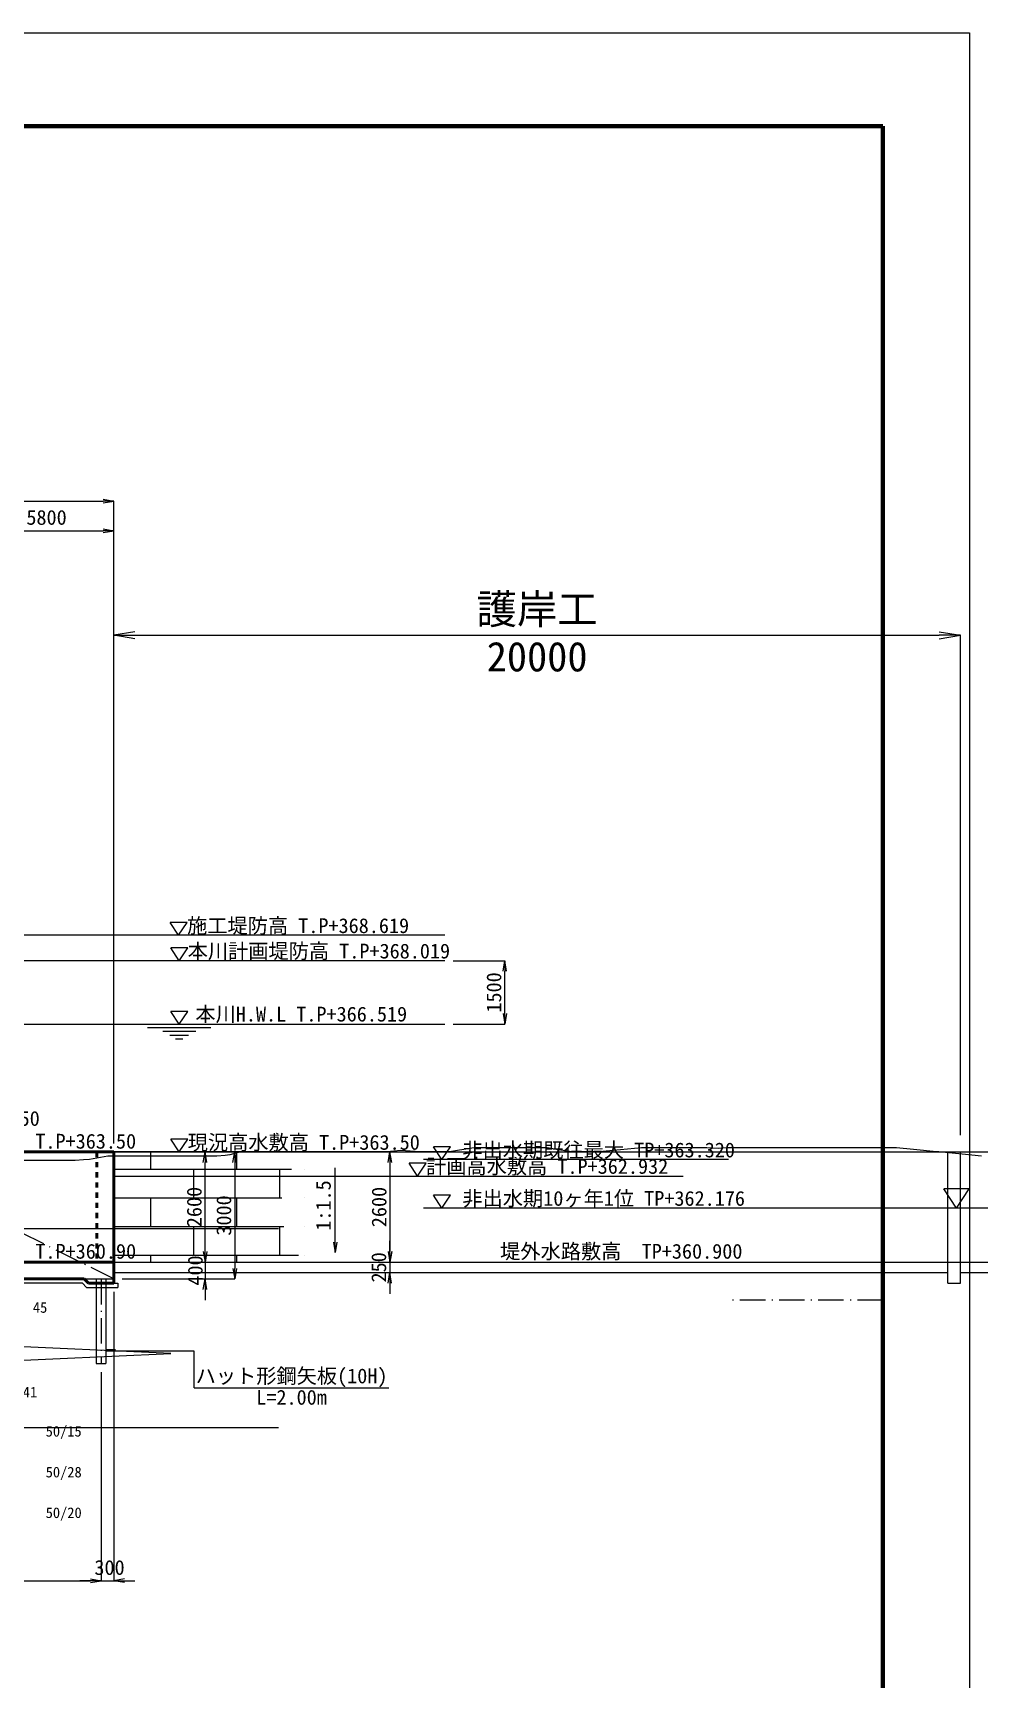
# Model space of a CAD drawing. Header units: millimetres. Extents: x 432273 to 1023813, y -32657 to 705940.
# Drawn here: x 777110 to 799458, y -12146 to 26743 of the extents above; entities that cross this region are included whole.
import ezdxf
from ezdxf.enums import TextEntityAlignment as Align

# ---------------------------------------------------------------- set-up
doc = ezdxf.new("R2010")
doc.units = ezdxf.units.MM
doc.header["$LTSCALE"] = 100
doc.header["$PDSIZE"] = 300
for name, pattern in [('56301', [0.5, 0.25, -0.25]), ('PS_SOLID', [0]), ('SXF_一点短鎖線', [9.25, 6, -1.5, 0.25, -1.5]), ('SXF_跳び破線', [12, 6, -6])]:
    doc.linetypes.add(name, pattern=pattern)
doc.layers.get('Defpoints').update_dxf_attribs({"color": 153})
for name, color, linetype, lineweight in [('D-BGD', 7, 'Continuous', 13), ('D-BGD-BRG', 8, 'Continuous', 9), ('D-BMK', 2, 'SXF_一点短鎖線', 13), ('D-BYP-STR1', 2, 'Continuous', 13), ('D-BYP-STR3', 3, 'Continuous', 25), ('D-BYP-STR4', 6, 'Continuous', 25), ('D-BYP-STR6', 2, 'SXF_一点短鎖線', 13), ('D-BYP-STR7', 2, 'Continuous', 13), ('D-STR', 1, 'Continuous', 50), ('D-STR-DIM', 7, 'Continuous', 13), ('D-STR-HTXT', 7, 'Continuous', 13), ('D-STR-TXT', 7, 'Continuous', 13), ('D-TTL', 2, 'Continuous', 140)]:
    doc.layers.add(name, color=color, linetype=linetype, lineweight=lineweight)
doc.layers.add('D-WORK2', color=11, linetype='Continuous', plot=False)
doc.layers.add('D-WORK_1', color=11, linetype='Continuous', plot=False)
doc.layers.add('地層線', color=7, linetype='Continuous')
doc.styles.add('MS ゴシック', font='MS Gothic.ttf')
doc.styles.add('ＭＳ ゴシック', font='MS Gothic.ttf')
doc.dimstyles.new('DIM-100-F', dxfattribs={"dimscale": 100, "dimtxt": 3.5, "dimasz": 2.5, "dimexe": 0, "dimexo": 2, "dimgap": 0.8, "dimtad": 1, "dimdec": 0, "dimzin": 0, "dimdsep": 46, "dimtxsty": 'MS ゴシック', "dimblk": 'OPEN', "dimcen": 0.1, "dimclrd": 256, "dimclre": 256, "dimclrt": 256, "dimaunit": 1, "dimadec": 4, "dimazin": 0, "dimtfac": 1, "dimtdec": 0, "dimtmove": 2, "dimatfit": 3, "dimldrblk": 'OPEN', "dimfxl": 1, "dimtolj": 1, "dimtzin": 0, "dimlwd": -1, "dimlwe": -1, "dimarcsym": 2})
doc.dimstyles.new('DIM-200', dxfattribs={"dimscale": 200, "dimtxt": 3.5, "dimasz": 2.5, "dimexe": 0, "dimexo": 2, "dimgap": 0.8, "dimtad": 1, "dimdec": 0, "dimzin": 0, "dimdsep": 46, "dimtxsty": 'MS ゴシック', "dimblk": 'OPEN', "dimcen": 0.1, "dimaunit": 1, "dimadec": 4, "dimazin": 0, "dimtfac": 1, "dimtdec": 0, "dimtmove": 0, "dimatfit": 3, "dimldrblk": 'OPEN', "dimfxl": 1, "dimtolj": 1, "dimtzin": 0, "dimlwd": -1, "dimlwe": -1, "dimarcsym": 2})

# ---------------------------------------------------------------- blocks, each defined once
blk = doc.blocks.new('_Open')
at = {"color": 0, "linetype": 'ByBlock', "lineweight": -2}
for p, q in [((-1, 0.167), (0, 0)), ((-1, -0.167), (0, 0)), ((0, 0), (-1, 0))]:
    blk.add_line(p, q, dxfattribs=at)
blk = doc.blocks.new('*D57')
at = {"layer": 'D-STR-DIM', "ltscale": 0.2, "transparency": 16777216}
for p, q in [((773219, -3294), (773219, -9822)), ((778719, -4894), (778719, -9822)), ((773469, -9822), (778469, -9822))]:
    blk.add_line(p, q, dxfattribs=at)
at = {"layer": 'Defpoints', "color": 0, "ltscale": 0.2, "transparency": 16777216}
for p in [(773219, -3094), (778719, -4694), (778719, -9822)]:
    blk.add_point(p, dxfattribs=at)
at = {"layer": 'D-STR-DIM', "ltscale": 0.2, "transparency": 16777216, "xscale": 250, "yscale": 250, "zscale": 250, "rotation": 180}
blk.add_blockref('_Open', (773219, -9822), dxfattribs=at)
at = {"layer": 'D-STR-DIM', "ltscale": 0.2, "transparency": 16777216, "xscale": 250, "yscale": 250, "zscale": 250}
blk.add_blockref('_Open', (778719, -9822), dxfattribs=at)
at = {"layer": 'D-STR-DIM', "ltscale": 0.2, "transparency": 16777216, "insert": (775969, -9567), "char_height": 350, "attachment_point": 5, "style": 'MS ゴシック'}
blk.add_mtext('\\A1;5500', dxfattribs=at)
blk = doc.blocks.new('*D239')
at = {"layer": 'D-STR-DIM', "ltscale": 0.2, "transparency": 16777216}
for p, q in [((779019, -2994), (779019, -9822)), ((778719, -4894), (778719, -9822)), ((778469, -9822), (778219, -9822)), ((778719, -9822), (779019, -9822)), ((779269, -9822), (779519, -9822))]:
    blk.add_line(p, q, dxfattribs=at)
at = {"layer": 'Defpoints', "color": 0, "ltscale": 0.2, "transparency": 16777216}
for p in [(779019, -2794), (778719, -4694), (779019, -9822)]:
    blk.add_point(p, dxfattribs=at)
at = {"layer": 'D-STR-DIM', "ltscale": 0.2, "transparency": 16777216, "xscale": 250, "yscale": 250, "zscale": 250}
blk.add_blockref('_Open', (778719, -9822), dxfattribs=at)
at = {"layer": 'D-STR-DIM', "ltscale": 0.2, "transparency": 16777216, "xscale": 250, "yscale": 250, "zscale": 250, "rotation": 180}
blk.add_blockref('_Open', (779019, -9822), dxfattribs=at)
at = {"layer": 'D-STR-DIM', "ltscale": 0.2, "transparency": 16777216, "insert": (778919, -9513), "char_height": 350, "attachment_point": 5, "style": 'MS ゴシック'}
blk.add_mtext('\\A1;300', dxfattribs=at)
blk = doc.blocks.new('*D64')
at = {"layer": 'D-STR-DIM', "ltscale": 0.2, "transparency": 16777216}
for p, q in [((779219, 306), (781176, 306)), ((781176, -2044), (781176, 56)), ((779219, -2294), (781176, -2294))]:
    blk.add_line(p, q, dxfattribs=at)
at = {"layer": 'Defpoints', "color": 0, "ltscale": 0.2, "transparency": 16777216}
for p in [(779019, 306), (781176, 306), (779019, -2294)]:
    blk.add_point(p, dxfattribs=at)
at = {"layer": 'D-STR-DIM', "ltscale": 0.2, "transparency": 16777216, "xscale": 250, "yscale": 250, "zscale": 250}
for p, rotation in [((781176, 306), 90), ((781176, -2294), 270)]:
    blk.add_blockref('_Open', p, dxfattribs=dict(at, rotation=rotation))
at = {"layer": 'D-STR-DIM', "ltscale": 0.2, "transparency": 16777216, "insert": (780921, -994), "char_height": 350, "attachment_point": 5, "rotation": 90, "style": 'MS ゴシック'}
blk.add_mtext('\\A1;2600', dxfattribs=at)
blk = doc.blocks.new('*D65')
at = {"layer": 'D-STR-DIM', "ltscale": 0.2, "transparency": 16777216}
for p, q in [((781176, -2044), (781176, -1794)), ((779219, -2294), (781176, -2294)), ((781176, -2294), (781176, -2694)), ((779219, -2694), (781176, -2694)), ((781176, -2944), (781176, -3194))]:
    blk.add_line(p, q, dxfattribs=at)
at = {"layer": 'Defpoints', "color": 0, "ltscale": 0.2, "transparency": 16777216}
for p in [(779019, -2294), (779019, -2694), (781176, -2694)]:
    blk.add_point(p, dxfattribs=at)
at = {"layer": 'D-STR-DIM', "ltscale": 0.2, "transparency": 16777216, "xscale": 250, "yscale": 250, "zscale": 250}
for p, rotation in [((781176, -2294), 270), ((781176, -2694), 90)]:
    blk.add_blockref('_Open', p, dxfattribs=dict(at, rotation=rotation))
at = {"layer": 'D-STR-DIM', "ltscale": 0.2, "transparency": 16777216, "insert": (780946, -2494), "char_height": 350, "attachment_point": 5, "rotation": 90, "style": 'MS ゴシック'}
blk.add_mtext('\\A1;400', dxfattribs=at)
blk = doc.blocks.new('*D257')
at = {"layer": 'D-STR-DIM', "ltscale": 0.2, "transparency": 16777216}
for p, q in [((773219, 506), (773219, 14984)), ((773469, 14984), (778769, 14984)), ((779019, 506), (779019, 14984))]:
    blk.add_line(p, q, dxfattribs=at)
at = {"layer": 'Defpoints', "color": 0, "ltscale": 0.2, "transparency": 16777216}
for p in [(779019, 14984), (773219, 306), (779019, 306)]:
    blk.add_point(p, dxfattribs=at)
at = {"layer": 'D-STR-DIM', "ltscale": 0.2, "transparency": 16777216, "xscale": 250, "yscale": 250, "zscale": 250, "rotation": 180}
blk.add_blockref('_Open', (773219, 14984), dxfattribs=at)
at = {"layer": 'D-STR-DIM', "ltscale": 0.2, "transparency": 16777216, "xscale": 250, "yscale": 250, "zscale": 250}
blk.add_blockref('_Open', (779019, 14984), dxfattribs=at)
at = {"layer": 'D-STR-DIM', "ltscale": 0.2, "transparency": 16777216, "insert": (776119, 15277), "char_height": 350, "attachment_point": 5, "style": 'MS ゴシック'}
blk.add_mtext('\\A1;川表翼壁工 5800', dxfattribs=at)
blk = doc.blocks.new('*D95')
at = {"layer": 'D-STR-DIM', "ltscale": 0.2, "transparency": 16777216}
for p, q in [((763981, 5425), (763981, 15684)), ((764231, 15684), (778769, 15684)), ((779019, 506), (779019, 15684))]:
    blk.add_line(p, q, dxfattribs=at)
at = {"layer": 'Defpoints', "color": 0, "ltscale": 0.2, "transparency": 16777216}
for p in [(779019, 15684), (763981, 5225), (779019, 306)]:
    blk.add_point(p, dxfattribs=at)
at = {"layer": 'D-STR-DIM', "ltscale": 0.2, "transparency": 16777216, "xscale": 250, "yscale": 250, "zscale": 250, "rotation": 180}
blk.add_blockref('_Open', (763981, 15684), dxfattribs=at)
at = {"layer": 'D-STR-DIM', "ltscale": 0.2, "transparency": 16777216, "xscale": 250, "yscale": 250, "zscale": 250}
blk.add_blockref('_Open', (779019, 15684), dxfattribs=at)
at = {"layer": 'D-STR-DIM', "ltscale": 0.2, "transparency": 16777216, "insert": (771500, 15939), "char_height": 350, "attachment_point": 5, "style": 'MS ゴシック'}
blk.add_mtext('\\A1;15038', dxfattribs=at)
blk = doc.blocks.new('*D258')
at = {"layer": 'D-WORK2', "ltscale": 0.2, "transparency": 16777216}
for p, q in [((784268, 306), (785543, 306)), ((785543, 56), (785543, -2044)), ((784268, -2294), (785543, -2294))]:
    blk.add_line(p, q, dxfattribs=at)
at = {"layer": 'Defpoints', "color": 0, "ltscale": 0.2, "transparency": 16777216}
for p in [(784068, 306), (784068, -2294), (785543, -2294)]:
    blk.add_point(p, dxfattribs=at)
at = {"layer": 'D-WORK2', "ltscale": 0.2, "transparency": 16777216, "xscale": 250, "yscale": 250, "zscale": 250}
for p, rotation in [((785543, 306), 90), ((785543, -2294), 270)]:
    blk.add_blockref('_Open', p, dxfattribs=dict(at, rotation=rotation))
at = {"layer": 'D-WORK2', "ltscale": 0.2, "transparency": 16777216, "insert": (785288, -994), "char_height": 350, "attachment_point": 5, "rotation": 90, "style": 'MS ゴシック'}
blk.add_mtext('\\A1;2600', dxfattribs=at)
blk = doc.blocks.new('*D109')
at = {"layer": 'D-WORK2', "ltscale": 0.2, "transparency": 16777216}
for p, q in [((785541, -2044), (785541, -1794)), ((784266, -2294), (785541, -2294)), ((785541, -2294), (785541, -2544)), ((784266, -2544), (785541, -2544)), ((785541, -2794), (785541, -3044))]:
    blk.add_line(p, q, dxfattribs=at)
at = {"layer": 'Defpoints', "color": 0, "ltscale": 0.2, "transparency": 16777216}
for p in [(784066, -2294), (784066, -2544), (785541, -2544)]:
    blk.add_point(p, dxfattribs=at)
at = {"layer": 'D-WORK2', "ltscale": 0.2, "transparency": 16777216, "xscale": 250, "yscale": 250, "zscale": 250}
for p, rotation in [((785541, -2294), 270), ((785541, -2544), 90)]:
    blk.add_blockref('_Open', p, dxfattribs=dict(at, rotation=rotation))
at = {"layer": 'D-WORK2', "ltscale": 0.2, "transparency": 16777216, "insert": (785281, -2419), "char_height": 350, "attachment_point": 5, "rotation": 90, "style": 'MS ゴシック'}
blk.add_mtext('\\A1;250', dxfattribs=at)
blk = doc.blocks.new('*D147')
at = {"layer": 'D-STR-DIM', "ltscale": 1500, "transparency": 16777216}
for p, q in [((779219, 306), (781876, 306)), ((781876, 56), (781876, -2444)), ((779219, -2694), (781876, -2694))]:
    blk.add_line(p, q, dxfattribs=at)
at = {"layer": 'Defpoints', "color": 0, "ltscale": 1500, "transparency": 16777216}
for p in [(779019, 306), (779019, -2694), (781876, -2694)]:
    blk.add_point(p, dxfattribs=at)
at = {"layer": 'D-STR-DIM', "ltscale": 1500, "transparency": 16777216, "xscale": 250, "yscale": 250, "zscale": 250}
for p, rotation in [((781876, 306), 90), ((781876, -2694), 270)]:
    blk.add_blockref('_Open', p, dxfattribs=dict(at, rotation=rotation))
at = {"layer": 'D-STR-DIM', "ltscale": 1500, "transparency": 16777216, "insert": (781621, -1194), "char_height": 350, "attachment_point": 5, "rotation": 90, "style": 'MS ゴシック'}
blk.add_mtext('\\A1;3000', dxfattribs=at)
blk = doc.blocks.new('*D308')
at = {"layer": 'D-STR-DIM', "ltscale": 0.2, "transparency": 16777216}
for p, q in [((787036, 4825), (788255, 4825)), ((788255, 3575), (788255, 4575)), ((787036, 3325), (788255, 3325))]:
    blk.add_line(p, q, dxfattribs=at)
at = {"layer": 'Defpoints', "color": 0, "ltscale": 0.2, "transparency": 16777216}
for p in [(786836, 4825), (788255, 4825), (786836, 3325)]:
    blk.add_point(p, dxfattribs=at)
at = {"layer": 'D-STR-DIM', "ltscale": 0.2, "transparency": 16777216, "xscale": 250, "yscale": 250, "zscale": 250}
for p, rotation in [((788255, 4825), 90), ((788255, 3325), 270)]:
    blk.add_blockref('_Open', p, dxfattribs=dict(at, rotation=rotation))
at = {"layer": 'D-STR-DIM', "ltscale": 0.2, "transparency": 16777216, "insert": (788000, 4075), "char_height": 350, "attachment_point": 5, "rotation": 90, "style": 'MS ゴシック'}
blk.add_mtext('\\A1;1500', dxfattribs=at)
blk = doc.blocks.new('*D222')
at = {"layer": 'D-WORK_1', "color": 0, "transparency": 16777216}
for p, q in [((779019, 706), (779019, 12514)), ((779519, 12514), (798519, 12514)), ((799019, 706), (799019, 12514))]:
    blk.add_line(p, q, dxfattribs=at)
at = {"layer": 'Defpoints', "color": 0, "transparency": 16777216}
for p in [(799019, 12514), (779019, 306), (799019, 306)]:
    blk.add_point(p, dxfattribs=at)
at = {"layer": 'D-WORK_1', "color": 0, "transparency": 16777216, "xscale": 500, "yscale": 500, "zscale": 500, "rotation": 180}
blk.add_blockref('_Open', (779019, 12514), dxfattribs=at)
at = {"layer": 'D-WORK_1', "color": 0, "transparency": 16777216, "xscale": 500, "yscale": 500, "zscale": 500}
blk.add_blockref('_Open', (799019, 12514), dxfattribs=at)
at = {"layer": 'D-WORK_1', "color": 0, "transparency": 16777216, "char_height": 700, "attachment_point": 5, "style": 'MS ゴシック'}
for s, insert in [('\\A1;{\\C256;護岸工', (789019, 13091)), ('\\A1;20000}', (789019, 12004))]:
    blk.add_mtext(s, dxfattribs=dict(at, insert=insert))

msp = doc.modelspace()

# ---------------------------------------------------------------- hatches: boundary and pattern name
at = {"layer": 'D-BYP-STR1', "ltscale": 0.01}
h = msp.add_hatch(dxfattribs=at)
h.set_pattern_fill('AR-BRSTD', color=256, scale=10, angle=180)
h.set_pattern_definition([(180, (73767.6, 617704.76), (-8e-14, -677.418), []), (270, (73767.6, 617704.8), (1016, -677.418), [677.418, -677.418])])
edge = h.paths.add_edge_path()
edge.add_line((779018.9, -2293.9), (783535.1, -2293.9))
edge.add_arc((784775.4, -993.9), 1796.7, 133.65213, 226.34787, ccw=False)
edge.add_line((783535.1, 306.1), (779018.9, 306.1))
edge.add_line((779018.9, 306.1), (779018.9, -2293.9))

# ---------------------------------------------------------------- linework, layer by layer
at = {"layer": 'D-BGD', "linetype": 'Continuous', "lineweight": 13}
msp.add_lwpolyline([(799514.4, 206.1), (799062, 251.2), (798510.9, 306.1), (798485.3, 306.1), (798450.7, 312.1), (797908.6, 366.1), (797507.5, 406.1), (797396, 406.1), (797331.9, 406.1), (797029.8, 406.1), (796755.2, 406.1), (796663.6, 406.1), (796504.1, 406.1), (796178.5, 406.1), (795738.4, 406.1), (795601.8, 406.1), (795564.9, 406.1), (795500.7, 406.1), (795198.7, 406.1), (795025.1, 406.1), (794497.3, 406.1), (794448.4, 401.2), (794382.3, 406.1), (793871.7, 406.1), (793493.9, 406.1), (793295, 386.3), (793026.2, 406.1), (792718.3, 406.1), (792490.5, 406.1), (792141.6, 406.1), (791670.1, 406.1), (791564.9, 406.1), (791487.1, 406.1), (790988.2, 356.4), (790483.7, 306.1), (790411.5, 306.1), (790314, 306.1), (789834.8, 306.1), (789480.3, 367.6), (789258.1, 406.1), (788957.8, 406.1), (788681.4, 406.1), (788476.9, 406.1), (788104.7, 406.1), (787601.7, 406.1), (787528, 406.1), (787473.5, 396.7), (786951.3, 306.1), (786470.1, 306.1), (786374.6, 306.1), (786245.6, 306.1), (785797.9, 339.1), (785466.7, 306.1), (785221.2, 306.1), (784889.5, 306.1), (784644.5, 306.1), (784463.3, 306.1), (784067.8, 306.1), (783845.9, 306.1), (783491.1, 306.1), (783459.9, 306.1), (782914.4, 306.1), (782456.5, 306.1), (782381.1, 306.1), (782337.7, 306.1), (782014.9, 306.1), (781761, 236.8), (781648.6, 225.6), (781453.1, 206.1), (781184.3, 206.1), (780821.1, 206.1), (780607.6, 206.1), (780449.7, 206.1), (780030.9, 206.1), (779465, 206.1), (779454.2, 206.1), (779446.3, 206.1), (778877.5, 206.1), (778442.9, 130.8), (778300.8, 120.3), (778108.8, 106.1), (777724.1, 106.1), (777439.5, 106.1), (777147.4, 106.1), (776752.7, 106.1)], dxfattribs=at)
at = {"layer": 'D-BMK', "linetype": 'SXF_一点短鎖線'}
for p, q in [((778718.9, -2693.9), (778718.9, -4693.9)), ((797184.4, -3193.9), (793507.6, -3193.9))]:
    msp.add_line(p, q, dxfattribs=at)
at = {"layer": 'D-BYP-STR3', "ltscale": 0.01}
for p, q in [((779018.9, 306.1), (819318.9, 306.1)), ((798718.9, -2793.9), (798718.9, 306.1)), ((799018.9, -2793.9), (799018.9, 306.1)), ((779018.9, -2293.9), (819318.9, -2293.9)), ((779018.9, -2543.9), (798718.9, -2543.9)), ((799018.9, -2543.9), (813718.9, -2543.9)), ((798718.9, -2793.9), (799018.9, -2793.9))]:
    msp.add_line(p, q, dxfattribs=at)
at = {"layer": 'D-BYP-STR4'}
for p, q in [((778603.9, -2693.9), (778603.9, -4693.9)), ((778603.9, -2693.9), (778833.9, -2693.9)), ((778833.9, -2693.9), (778833.9, -4693.9)), ((778603.9, -4693.9), (778833.9, -4693.9))]:
    msp.add_line(p, q, dxfattribs=at)
at = {"layer": 'D-BYP-STR6', "linetype": 'SXF_一点短鎖線'}
msp.add_lwpolyline([(779018.9, -2693.9), (771220.9, 1205.1), (763980.9, 4825.1), (756980.9, 4825.1), (731010.6, -2193.9)], dxfattribs=at)
at = {"layer": 'D-BYP-STR7'}
for p, q in [((778277.5, -2793.9), (773218.9, -2793.9)), ((778277.5, -2793.9), (778377.5, -2893.9)), ((778377.5, -2893.9), (779118.9, -2893.9)), ((779018.9, -2793.9), (779118.9, -2793.9)), ((779118.9, -2793.9), (779118.9, -2893.9))]:
    msp.add_line(p, q, dxfattribs=at)
at = {"layer": 'D-STR'}
for p, q in [((773018.9, 306.1), (779018.9, 306.1)), ((779018.9, 306.1), (779018.9, -2793.9)), ((779018.9, -2293.9), (772318.9, -2293.9)), ((778318.9, -2693.9), (773218.9, -2693.9)), ((778318.9, -2693.9), (778418.9, -2793.9)), ((778418.9, -2793.9), (779018.9, -2793.9))]:
    msp.add_line(p, q, dxfattribs=at)
at = {"layer": 'D-STR', "linetype": 'SXF_跳び破線', "ltscale": 0.2}
msp.add_line((778618.9, 306.1), (778618.9, -2293.9), dxfattribs=at)
at = {"layer": 'D-STR-HTXT', "linetype": 'Continuous'}
for p, q in [((780751.9, 5725.1), (780351.9, 5725.1)), ((780551.9, 5425.1), (780351.9, 5725.1)), ((780551.9, 5425.1), (780751.9, 5725.1)), ((786836.1, 5425.1), (763694.5, 5425.1)), ((780765.1, 5125.1), (780365.1, 5125.1)), ((780565.1, 4825.1), (780365.1, 5125.1)), ((780565.1, 4825.1), (780765.1, 5125.1)), ((786836.1, 4825.1), (764553.6, 4825.1)), ((780765.1, 606.1), (780365.1, 606.1)), ((780565.1, 306.1), (780365.1, 606.1)), ((780565.1, 306.1), (780765.1, 606.1)), ((785071.7, 306.1), (775518.9, 306.1)), ((786395.2, 38.1), (785995.2, 38.1)), ((786195.2, -261.9), (785995.2, 38.1)), ((786195.2, -261.9), (786395.2, 38.1))]:
    msp.add_line(p, q, dxfattribs=at)
at = {"layer": 'D-STR-HTXT'}
for p, q in [((780765.1, 3625.1), (780365.1, 3625.1)), ((780565.1, 3325.1), (780365.1, 3625.1)), ((780565.1, 3325.1), (780765.1, 3625.1)), ((765751.1, 3325.1), (786836.1, 3325.1)), ((781315.1, 3237.1), (779815.1, 3237.1)), ((780955.1, 3149.1), (780175.1, 3149.1)), ((780785.1, 3061.1), (780345.1, 3061.1)), ((780653.1, 2973.1), (780477.1, 2973.1)), ((779018.9, -261.9), (792466.2, -261.9)), ((778833.9, -4357.6), (779058.9, -4357.6)), ((780918.5, -4402.6), (778833.9, -4402.6)), ((780918.5, -5263.7), (780918.5, -4402.6)), ((780918.5, -5263.7), (785518.5, -5263.7))]:
    msp.add_line(p, q, dxfattribs=at)
at = {"layer": 'D-TTL'}
for p, q in [((717184.4, 24543), (797184.4, 24543)), ((797184.4, 24543), (797184.4, -30457))]:
    msp.add_line(p, q, dxfattribs=at)
at = {"layer": 'D-WORK2', "linetype": 'Continuous'}
for p, q in [((786969.9, 426.1), (786569.9, 426.1)), ((786769.9, 126.1), (786569.9, 426.1)), ((786769.9, 126.1), (786969.9, 426.1)), ((793540.5, 126.1), (786331.8, 126.1)), ((786969.9, -717.9), (786569.9, -717.9)), ((786769.9, -1017.9), (786569.9, -717.9)), ((786769.9, -1017.9), (786969.9, -717.9)), ((799227.6, -567.9), (798627.6, -567.9)), ((798927.6, -1017.9), (798627.6, -567.9)), ((798927.6, -1017.9), (799227.6, -567.9)), ((801136.1, -1017.9), (786331.8, -1017.9))]:
    msp.add_line(p, q, dxfattribs=at)
at = {"layer": 'D-WORK2', "ltscale": 1500}
msp.add_line((778318.9, -2693.9), (779018.9, -2693.9), dxfattribs=at)
at = {"layer": 'Defpoints', "color": 1}
for p, q in [((715134.4, 26743), (799234.4, 26743)), ((799234.4, 26743), (799234.4, -32657))]:
    msp.add_line(p, q, dxfattribs=at)
at = {"layer": 'Defpoints', "linetype": '56301', "ltscale": 0.2}
msp.add_line((779018.9, 306.1), (833742.1, 306.1), dxfattribs=at)
at = {"layer": '地層線', "ltscale": 0.01}
for points in [[(727263.7, -1263.9), (745633.8, -1263.9), (758919.8, -983.9), (772783.4, -1501.1), (782908.5, -1501.1)], [(772783.4, -4203.9), (768365.6, -4457.3), (772783.4, -4703.9), (774783.4, -4703.9), (780370.9, -4457.3), (774783.4, -4203.9), (772783.4, -4203.9)], [(727445.4, -7563.9), (745633.8, -7563.9), (758919.8, -8183.9), (760919.8, -8183.9), (764065.5, -7769.5), (766167.6, -7138.9), (768966.4, -6514.1), (771045.9, -6278.9), (772783.4, -6203.9), (782908.5, -6203.9)]]:
    msp.add_lwpolyline(points, dxfattribs=at)

# ---------------------------------------------------------------- texts
at = {"layer": 'D-BGD-BRG', "linetype": 'PS_SOLID', "style": 'MS ゴシック'}
msp.add_text('50', height=350, dxfattribs=at).set_placement((777033.4, 1273.6), align=Align.TOP_CENTER)
for s, p in [('45', (777109, -3242)), ('41', (776870.6, -5242)), ('50/15', (777411.3, -6166.4)), ('50/28', (777411.3, -7131.6)), ('50/20', (777411.3, -8090.9))]:
    msp.add_text(s, height=250, dxfattribs=at).set_placement(p, align=Align.TOP_LEFT)
at = {"layer": 'D-STR-HTXT', "style": 'ＭＳ ゴシック'}
msp.add_text('1:1.5', height=350, rotation=90, dxfattribs=at).set_placement((784249, -958.7), align=Align.BOTTOM_CENTER)
at = {"layer": 'D-STR-TXT', "ltscale": 0.01, "style": 'ＭＳ ゴシック'}
for s, p in [('施工堤防高 T.P+368.619', (780751.3, 5477.8)), ('本川計画堤防高 T.P+368.019', (780764.6, 4877.8)), ('本川H.W.L T.P+366.519', (780946.6, 3388.6)), ('T.P+363.50', (777166.6, 385.1)), ('現況高水敷高 T.P+363.50', (780764.6, 358.8)), ('計画高水敷高 T.P+362.932', (786394.6, -209.2)), ('T.P+360.90', (777166.6, -2214.9))]:
    msp.add_text(s, height=350, dxfattribs=at).set_placement(p)
msp.add_text('ハット形鋼矢板(10H)', height=350, dxfattribs=at).set_placement((783218.5, -5263.7), align=Align.BOTTOM_CENTER)
msp.add_text('L=2.00m', height=350, dxfattribs=at).set_placement((783218.5, -5313.7), align=Align.TOP_CENTER)
at = {"layer": 'D-WORK2', "linetype": 'Continuous', "style": 'ＭＳ ゴシック'}
for s, p in [('非出水期既往最大 TP+363.320', (787253, 178.8)), ('非出水期10ヶ年1位 TP+362.176', (787253, -965.2))]:
    msp.add_text(s, height=350, dxfattribs=at).set_placement(p)
at = {"layer": 'D-WORK2', "ltscale": 0.01, "style": 'ＭＳ ゴシック'}
msp.add_text('堤外水路敷高\u3000TP+360.900', height=350, dxfattribs=at).set_placement((788145.7, -2214.9))

# ---------------------------------------------------------------- dimensions: what is measured, and where the dimension line sits
at = {"layer": 'D-STR-DIM', "ltscale": 0.2}
for base, p1, p2, picture, middle in [((779018.9, 15684.4), (763980.9, 5225.1), (779018.9, 306.1), '*D95', (771499.9, 15939.4)), ((778718.9, -9822.2), (773218.9, -3093.9), (778718.9, -4693.9), '*D57', (775968.9, -9567.2))]:
    dim = msp.add_linear_dim(base=base, p1=p1, p2=p2, dimstyle='DIM-100-F', dxfattribs=at)
    dim.commit()
    dim.dimension.update_dxf_attribs({"geometry": picture, "text_midpoint": middle})
dim = msp.add_linear_dim(base=(779018.9, 14984.4), p1=(773218.9, 306.1), p2=(779018.9, 306.1), text='川表翼壁工 <>', dimstyle='DIM-100-F', dxfattribs=at)
dim.commit()
dim.dimension.update_dxf_attribs({"geometry": '*D257', "text_midpoint": (776118.9, 15276.7)})
for base, p1, p2, picture, middle in [((788254.6, 4825.1), (786836.1, 3325.1), (786836.1, 4825.1), '*D308', (787999.6, 4075.1)), ((781175.9, 306.1), (779018.9, -2293.9), (779018.9, 306.1), '*D64', (780920.9, -993.9))]:
    dim = msp.add_linear_dim(base=base, p1=p1, p2=p2, angle=90, dimstyle='DIM-100-F', dxfattribs=at)
    dim.commit()
    dim.dimension.update_dxf_attribs({"geometry": picture, "text_midpoint": middle})
at = {"layer": 'D-STR-DIM', "ltscale": 1500}
dim = msp.add_linear_dim(base=(781875.9, -2693.9), p1=(779018.9, 306.1), p2=(779018.9, -2693.9), angle=90, dimstyle='DIM-100-F', dxfattribs=at)
dim.commit()
dim.dimension.update_dxf_attribs({"geometry": '*D147', "text_midpoint": (781620.9, -1193.9)})
at = {"layer": 'D-STR-DIM', "ltscale": 0.2}
dim = msp.add_linear_dim(base=(781175.9, -2693.9), p1=(779018.9, -2293.9), p2=(779018.9, -2693.9), angle=90, dimstyle='DIM-100-F', dxfattribs=at)
dim.commit()
dim.dimension.update_dxf_attribs({"geometry": '*D65', "text_midpoint": (780945.8, -2493.9), "dimtype": 160})
dim = msp.add_linear_dim(base=(779018.9, -9822.2), p1=(778718.9, -4693.9), p2=(779018.9, -2793.9), dimstyle='DIM-100-F', dxfattribs=at)
dim.commit()
dim.dimension.update_dxf_attribs({"geometry": '*D239', "text_midpoint": (778918.9, -9513.2), "dimtype": 160})
at = {"layer": 'D-WORK2', "ltscale": 0.2}
dim = msp.add_linear_dim(base=(785543.3, -2293.9), p1=(784067.8, 306.1), p2=(784067.8, -2293.9), angle=90, dimstyle='DIM-100-F', dxfattribs=at)
dim.commit()
dim.dimension.update_dxf_attribs({"geometry": '*D258', "text_midpoint": (785288.3, -993.9)})
dim = msp.add_linear_dim(base=(785541.4, -2543.9), p1=(784065.8, -2293.9), p2=(784065.9, -2543.9), angle=90, dimstyle='DIM-100-F', dxfattribs=at)
dim.commit()
dim.dimension.update_dxf_attribs({"geometry": '*D109', "text_midpoint": (785281.3, -2418.9), "dimtype": 160})
at = {"layer": 'D-WORK_1'}
dim = msp.add_aligned_dim(p1=(779018.9, 306.1), p2=(799018.9, 306.1), distance=12207.6, text='{\\C256;護岸工\\X<>}', dimstyle='DIM-200', dxfattribs=at)
dim.commit()
dim.dimension.update_dxf_attribs({"geometry": '*D222', "text_midpoint": (789018.9, 12513.7)})

# ---------------------------------------------------------------- leaders
at = {"layer": 'D-STR-HTXT'}
msp.add_leader([(784249, -2070.7), (784249, -70.7)], dimstyle='DIM-100-F', override={"dimtad": 0}, dxfattribs=at)

doc.saveas('drawing.dxf')
